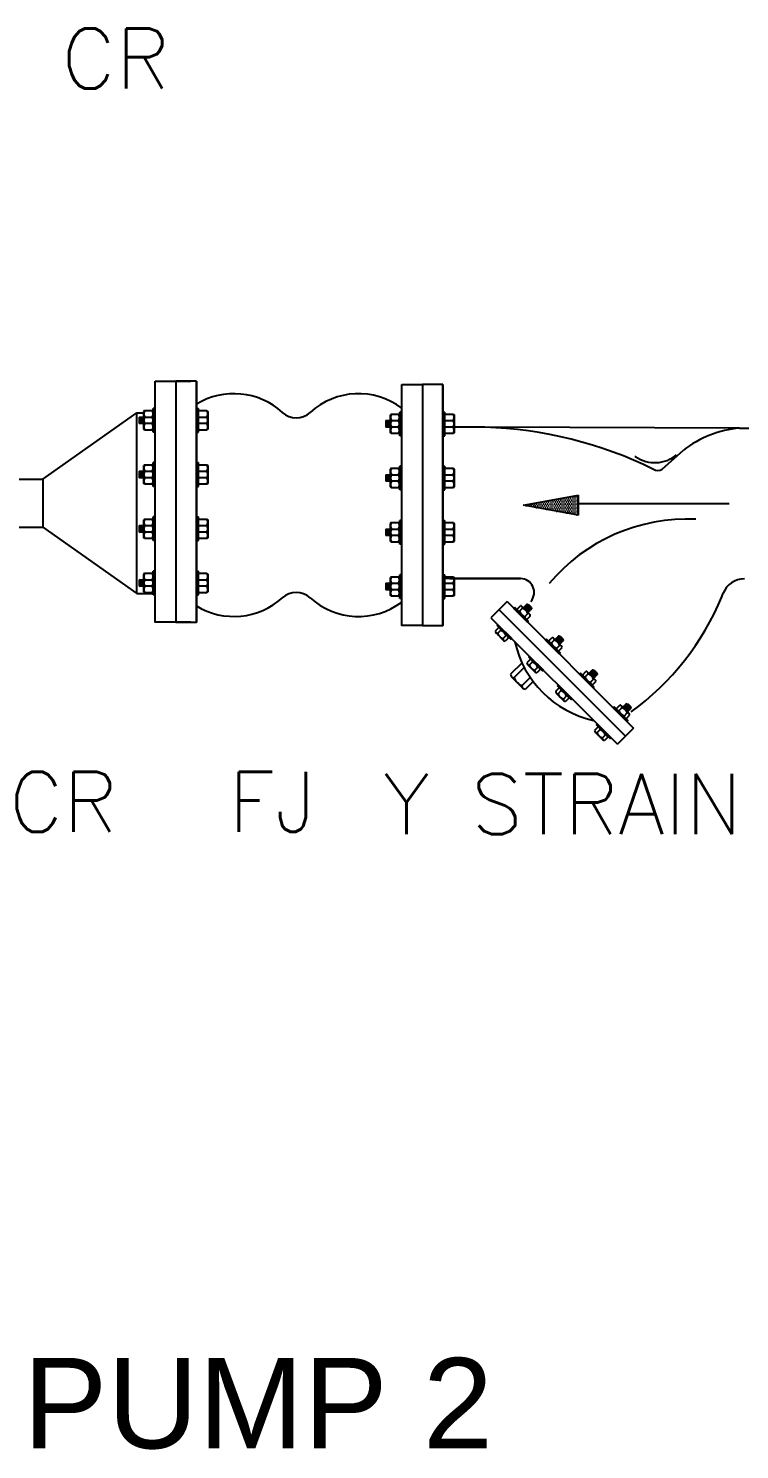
# Model space of a CAD drawing. Header units: inches. Extents: x 72601 to 92539, y -26779 to -15965.
# Drawn here: x 77033 to 77623, y -26285 to -25105 of the extents above; entities that cross this region are included whole.
import ezdxf

# ---------------------------------------------------------------- set-up
doc = ezdxf.new("R2010")
doc.units = ezdxf.units.IN
doc.header["$MEASUREMENT"] = 0
doc.layers.add('FENCE', color=1, linetype='Continuous')
doc.layers.add('M-X-BKGD', color=8, linetype='Continuous')
doc.styles.add('SIMS', font='simplex.shx')
doc.styles.get("Standard").update_dxf_attribs({"font": 'arial.ttf'})

msp = doc.modelspace()

# ---------------------------------------------------------------- hatches: boundary and pattern name
at = {"layer": 'M-X-BKGD'}
h = msp.add_hatch(dxfattribs=at)
h.set_pattern_fill('DOTS', color=256, scale=24.417891, angle=180, style=0)
h.set_pattern_definition([(360, (51501.9672, -7068.8624), (0.76305911, -1.526118215), [0, -1.526118215])])
h.paths.add_polyline_path([(77489.4, -25492.6), (77443.8, -25501), (77489.4, -25509.3)])

# ---------------------------------------------------------------- linework, layer by layer
for p, q in [((77142.8, -25398.1), (77167.5, -25398.1)), ((77172.2, -25398.1), (77172.2, -25438.1)), ((77172.2, -25398.1), (77172.2, -25408.1)), ((77376.8, -25401), (77376.8, -25441)), ((77376.8, -25401), (77376.8, -25411)), ((77172.2, -25408.1), (77172.2, -25453.1)), ((77376.8, -25411), (77376.8, -25456)), ((77044.7, -25479.3), (77122.8, -25424.5)), ((77122.8, -25574.3), (77122.8, -25424.5)), ((77122.8, -25424.5), (77128.6, -25424.5)), ((77124.8, -25427.9), (77124.8, -25433.3)), ((77342.7, -25581.4), (77342.7, -25420.5)), ((77172.2, -25438.1), (77172.2, -25478.1)), ((77329.4, -25430.8), (77329.4, -25436.2)), ((77376.8, -25441), (77376.8, -25481)), ((77411.5, -25436.3), (77378.4, -25436.3)), ((77623.1, -25437), (77411.5, -25436.3)), ((77623.1, -25437), (77687.6, -25437)), ((77172.2, -25453.1), (77172.2, -25498.1)), ((77376.8, -25456), (77376.8, -25501)), ((77536.9, -25460.9), (77536.2, -25460.9)), ((77558.7, -25471.1), (77576.4, -25455.3)), ((77124.8, -25472.9), (77124.8, -25478.3)), ((77329.4, -25475.8), (77329.4, -25481.2)), ((77004.7, -25479.3), (77044.7, -25479.3)), ((77044.7, -25479.3), (77044.7, -25519.3)), ((77172.2, -25478.1), (77172.2, -25518.1)), ((77376.8, -25481), (77376.8, -25521)), ((77172.2, -25498.1), (77172.2, -25543.1)), ((77443.8, -25501), (77489.4, -25492.6)), ((77489.4, -25509.3), (77489.4, -25492.6)), ((77489.4, -25499.5), (77614.4, -25499.5)), ((77376.8, -25501), (77376.8, -25546)), ((77489.4, -25509.3), (77443.8, -25501)), ((77004.7, -25519.3), (77044.7, -25519.3)), ((77044.7, -25519.3), (77122.8, -25574.3)), ((77124.8, -25517.9), (77124.8, -25523.3)), ((77172.2, -25518.1), (77172.2, -25558.1)), ((77329.4, -25520.8), (77329.4, -25526.2)), ((77376.8, -25521), (77376.8, -25561)), ((77172.2, -25543.1), (77172.2, -25588.1)), ((77376.8, -25546), (77376.8, -25591)), ((77172.2, -25558.1), (77172.2, -25598.1)), ((77124.8, -25562.9), (77124.8, -25568.3)), ((77329.4, -25565.8), (77329.4, -25571.2)), ((77376.8, -25561), (77376.8, -25601)), ((77441.2, -25562), (77378.4, -25562)), ((77382.5, -25562), (77441.2, -25562)), ((77122.8, -25574.3), (77136.3, -25574.3)), ((77430.1, -25581.1), (77416.7, -25594.5)), ((77430.1, -25581.1), (77535.1, -25686.1)), ((77446.3, -25583.2), (77446.8, -25583.3)), ((77446.3, -25583.2), (77446.3, -25583.8)), ((77446.8, -25583.3), (77448.2, -25583.6)), ((77446.8, -25583.3), (77450.6, -25587)), ((77608.3, -25577.1), (77609.5, -25574)), ((77172.2, -25588.1), (77172.2, -25598.1)), ((77376.8, -25591), (77376.8, -25601)), ((77416.7, -25594.5), (77521.7, -25699.4)), ((77423.4, -25587.8), (77528.3, -25692.8)), ((77438.4, -25587.2), (77441.1, -25584.5)), ((77443, -25586.4), (77440.3, -25589.1)), ((77442.4, -25585), (77448.8, -25591.4)), ((77443.5, -25586.2), (77443.9, -25586.2)), ((77443.8, -25585.6), (77443.9, -25586.2)), ((77443.8, -25585.6), (77444.4, -25585.7)), ((77443.9, -25586.2), (77447.6, -25589.6)), ((77444.3, -25585.2), (77444.9, -25585.2)), ((77444.3, -25585.2), (77444.4, -25585.7)), ((77444.4, -25585.7), (77448.1, -25589.2)), ((77444.7, -25593.6), (77447.4, -25590.9)), ((77444.8, -25584.7), (77445.3, -25584.8)), ((77444.8, -25584.7), (77444.9, -25585.2)), ((77444.9, -25585.2), (77448.6, -25588.7)), ((77445.3, -25584.2), (77445.3, -25584.8)), ((77445.3, -25584.2), (77445.9, -25584.2)), ((77445.3, -25584.8), (77449.1, -25588.2)), ((77445.8, -25583.7), (77445.9, -25584.2)), ((77445.8, -25583.7), (77446.3, -25583.8)), ((77445.9, -25584.2), (77449.6, -25587.7)), ((77446.3, -25583.8), (77450, -25587.2)), ((77446.7, -25595.5), (77449.4, -25592.8)), ((77448.2, -25589.7), (77447.6, -25589.6)), ((77447.7, -25590.2), (77447.6, -25589.6)), ((77447.7, -25590.2), (77447.6, -25590.2)), ((77448.7, -25589.2), (77448.1, -25589.2)), ((77448.2, -25589.7), (77448.1, -25589.2)), ((77450.4, -25585.9), (77448.2, -25583.6)), ((77448.7, -25589.2), (77448.6, -25588.7)), ((77449.2, -25588.8), (77448.6, -25588.7)), ((77449.6, -25588.3), (77449.1, -25588.2)), ((77449.2, -25588.8), (77449.1, -25588.2)), ((77450.1, -25587.8), (77449.6, -25587.7)), ((77449.6, -25588.3), (77449.6, -25587.7)), ((77450.6, -25587.3), (77450, -25587.2)), ((77450.1, -25587.8), (77450, -25587.2)), ((77450.6, -25587.3), (77450.4, -25585.9)), ((77167.5, -25598.1), (77142.8, -25598.1)), ((77423, -25602.8), (77420.3, -25605.5)), ((77420.8, -25606.8), (77427.2, -25613.2)), ((77422.2, -25607.5), (77424.9, -25604.7)), ((77429.3, -25609.2), (77426.6, -25611.9)), ((77431.2, -25611.1), (77428.5, -25613.8)), ((77464.7, -25613.6), (77467.4, -25610.8)), ((77469.4, -25612.8), (77466.7, -25615.5)), ((77468.7, -25611.4), (77475.1, -25617.8)), ((77469.9, -25612.5), (77470.2, -25612.5)), ((77470.2, -25612), (77470.2, -25612.5)), ((77470.2, -25612), (77470.7, -25612)), ((77470.2, -25612.5), (77474, -25616)), ((77470.6, -25611.5), (77471.2, -25611.6)), ((77470.6, -25611.5), (77470.7, -25612)), ((77470.7, -25612), (77474.4, -25615.5)), ((77471.1, -25611), (77471.7, -25611.1)), ((77471.1, -25611), (77471.2, -25611.6)), ((77471.1, -25619.9), (77473.8, -25617.2)), ((77471.2, -25611.6), (77474.9, -25615)), ((77471.6, -25610.5), (77471.7, -25611.1)), ((77471.6, -25610.5), (77472.2, -25610.6)), ((77471.7, -25611.1), (77475.4, -25614.5)), ((77472.1, -25610), (77472.2, -25610.6)), ((77472.1, -25610), (77472.7, -25610.1)), ((77472.2, -25610.6), (77475.9, -25614)), ((77472.6, -25609.5), (77473.1, -25609.6)), ((77472.6, -25609.5), (77472.7, -25610.1)), ((77472.7, -25610.1), (77476.4, -25613.6)), ((77473.1, -25609.6), (77474.5, -25610)), ((77473.1, -25609.6), (77476.9, -25613.4)), ((77474, -25616.5), (77473.9, -25616.5)), ((77474.5, -25616), (77474, -25616)), ((77474, -25616.5), (77474, -25616)), ((77475, -25615.6), (77474.4, -25615.5)), ((77474.5, -25616), (77474.4, -25615.5)), ((77476.7, -25612.2), (77474.5, -25610)), ((77475, -25615.6), (77474.9, -25615)), ((77475.5, -25615.1), (77474.9, -25615)), ((77476, -25614.6), (77475.4, -25614.5)), ((77475.5, -25615.1), (77475.4, -25614.5)), ((77476.4, -25614.1), (77475.9, -25614)), ((77476, -25614.6), (77475.9, -25614)), ((77476.9, -25613.6), (77476.4, -25613.6)), ((77476.4, -25614.1), (77476.4, -25613.6)), ((77476.9, -25613.6), (77476.7, -25612.2)), ((77449.3, -25629.2), (77446.6, -25631.9)), ((77473, -25621.8), (77475.7, -25619.1)), ((77442.5, -25631.8), (77432.9, -25641.4)), ((77435.8, -25644.3), (77444.4, -25635.7)), ((77447.1, -25633.2), (77453.5, -25639.6)), ((77448.5, -25633.8), (77451.2, -25631.1)), ((77455.6, -25635.5), (77452.9, -25638.2)), ((77457.6, -25637.4), (77454.9, -25640.1)), ((77492.9, -25641.7), (77495.6, -25639)), ((77497.5, -25640.9), (77494.8, -25643.6)), ((77496.9, -25639.5), (77503.3, -25645.9)), ((77498, -25640.6), (77498.4, -25640.7)), ((77498.3, -25640.1), (77498.4, -25640.7)), ((77498.3, -25640.1), (77498.9, -25640.2)), ((77498.4, -25640.7), (77502.1, -25644.1)), ((77498.8, -25639.6), (77499.3, -25639.7)), ((77498.8, -25639.6), (77498.9, -25640.2)), ((77498.9, -25640.2), (77502.6, -25643.6)), ((77499.3, -25639.2), (77499.8, -25639.2)), ((77499.3, -25639.2), (77499.3, -25639.7)), ((77499.3, -25639.7), (77503.1, -25643.2)), ((77499.7, -25638.6), (77499.8, -25639.2)), ((77499.7, -25638.6), (77500.3, -25638.7)), ((77499.8, -25639.2), (77503.6, -25642.7)), ((77500.3, -25638.2), (77500.3, -25638.7)), ((77500.3, -25638.2), (77500.8, -25638.2)), ((77500.3, -25638.7), (77504, -25642.2)), ((77500.7, -25637.7), (77501.3, -25637.8)), ((77500.7, -25637.7), (77500.8, -25638.2)), ((77500.8, -25638.2), (77504.5, -25641.7)), ((77501.3, -25637.8), (77502.6, -25638.1)), ((77501.3, -25637.8), (77505, -25641.5)), ((77504.9, -25640.4), (77502.6, -25638.1)), ((77504.6, -25642.3), (77504, -25642.2)), ((77504.1, -25642.7), (77504, -25642.2)), ((77505.1, -25641.8), (77504.5, -25641.7)), ((77504.6, -25642.3), (77504.5, -25641.7)), ((77505.1, -25641.8), (77504.9, -25640.4)), ((77433.7, -25643.4), (77443.3, -25653)), ((77449.3, -25644), (77442.4, -25650.9)), ((77451.8, -25647.4), (77445.3, -25653.8)), ((77473.1, -25653), (77470.4, -25655.7)), ((77499.2, -25648), (77501.9, -25645.3)), ((77501.1, -25650), (77503.8, -25647.3)), ((77502.2, -25644.7), (77502, -25644.7)), ((77502.7, -25644.2), (77502.1, -25644.1)), ((77502.2, -25644.7), (77502.1, -25644.1)), ((77503.1, -25643.7), (77502.6, -25643.6)), ((77502.7, -25644.2), (77502.6, -25643.6)), ((77503.1, -25643.7), (77503.1, -25643.2)), ((77503.6, -25643.2), (77503.1, -25643.2)), ((77504.1, -25642.7), (77503.6, -25642.7)), ((77503.6, -25643.2), (77503.6, -25642.7)), ((77470.9, -25657), (77477.3, -25663.4)), ((77472.4, -25657.6), (77475.1, -25654.9)), ((77479.5, -25659.3), (77476.8, -25662)), ((77481.4, -25661.2), (77478.7, -25663.9)), ((77528.7, -25665.7), (77528.8, -25666.2)), ((77528.7, -25665.7), (77529.3, -25665.8)), ((77529.3, -25665.8), (77530.7, -25666.1)), ((77529.3, -25665.8), (77533, -25669.5)), ((77520.9, -25669.7), (77523.6, -25667)), ((77525.5, -25668.9), (77522.8, -25671.6)), ((77524.9, -25667.5), (77531.3, -25673.9)), ((77526, -25668.6), (77526.4, -25668.7)), ((77526.3, -25668.1), (77526.9, -25668.2)), ((77526.3, -25668.1), (77526.4, -25668.7)), ((77526.4, -25668.7), (77530.1, -25672.1)), ((77526.8, -25667.6), (77526.9, -25668.2)), ((77526.8, -25667.6), (77527.3, -25667.7)), ((77526.9, -25668.2), (77530.6, -25671.6)), ((77527.2, -25676), (77529.9, -25673.3)), ((77527.3, -25667.2), (77527.3, -25667.7)), ((77527.3, -25667.2), (77527.8, -25667.2)), ((77527.3, -25667.7), (77531.1, -25671.2)), ((77527.7, -25666.6), (77528.3, -25666.7)), ((77527.7, -25666.6), (77527.8, -25667.2)), ((77527.8, -25667.2), (77531.6, -25670.7)), ((77528.3, -25666.2), (77528.3, -25666.7)), ((77528.3, -25666.2), (77528.8, -25666.2)), ((77528.3, -25666.7), (77532, -25670.2)), ((77528.8, -25666.2), (77532.5, -25669.7)), ((77529.1, -25678), (77531.8, -25675.3)), ((77530.2, -25672.7), (77530, -25672.7)), ((77530.2, -25672.7), (77530.1, -25672.1)), ((77530.7, -25672.2), (77530.1, -25672.1)), ((77530.7, -25672.2), (77530.6, -25671.6)), ((77531.1, -25671.7), (77530.6, -25671.6)), ((77532.9, -25668.4), (77530.7, -25666.1)), ((77531.6, -25671.2), (77531.1, -25671.2)), ((77531.1, -25671.7), (77531.1, -25671.2)), ((77531.6, -25671.2), (77531.6, -25670.7)), ((77532.1, -25670.7), (77531.6, -25670.7)), ((77532.1, -25670.7), (77532, -25670.2)), ((77532.6, -25670.3), (77532, -25670.2)), ((77532.6, -25670.3), (77532.5, -25669.7)), ((77533.1, -25669.8), (77532.5, -25669.7)), ((77533.1, -25669.8), (77532.9, -25668.4)), ((77505.5, -25685.3), (77502.7, -25688)), ((77503.3, -25689.3), (77509.7, -25695.7)), ((77504.7, -25689.9), (77507.4, -25687.2)), ((77535.1, -25686.1), (77521.7, -25699.4)), ((77511.8, -25691.6), (77509.1, -25694.3)), ((77513.7, -25693.6), (77511, -25696.3))]:
    msp.add_line(p, q, dxfattribs=at)
at = {"layer": 'M-X-BKGD', "linetype": 'Continuous'}
for p, q in [((77155.1, -25398.1), (77155.1, -25598.1)), ((77124.8, -25427.9), (77128.6, -25427.9)), ((77129.2, -25422.5), (77128.6, -25423.2)), ((77128.6, -25438), (77128.6, -25423.2)), ((77129.2, -25422.5), (77135.7, -25422.5)), ((77129.9, -25427.9), (77135, -25427.9)), ((77135.7, -25422.5), (77136.3, -25423.2)), ((77136.3, -25440.4), (77136.3, -25420.7)), ((77138.1, -25420.7), (77136.3, -25420.7)), ((77136.3, -25423.2), (77136.3, -25438)), ((77172.2, -25420.7), (77173.9, -25420.7)), ((77173.9, -25440.4), (77173.9, -25420.7)), ((77174.6, -25422.5), (77173.9, -25423.2)), ((77173.9, -25427.9), (77180.4, -25427.9)), ((77174.6, -25422.5), (77181, -25422.5)), ((77181, -25422.5), (77181.7, -25423.2)), ((77181.7, -25423.2), (77181.7, -25438)), ((77333.9, -25425.4), (77333.2, -25426.1)), ((77333.2, -25440.9), (77333.2, -25426.1)), ((77333.9, -25425.4), (77340.3, -25425.4)), ((77340.3, -25425.4), (77341, -25426.1)), ((77341, -25443.4), (77341, -25423.7)), ((77342.7, -25423.7), (77341, -25423.7)), ((77341, -25426.1), (77341, -25440.9)), ((77376.8, -25423.7), (77378.5, -25423.7)), ((77378.5, -25443.4), (77378.5, -25423.7)), ((77379.2, -25425.4), (77378.5, -25426.1)), ((77379.2, -25425.4), (77385.6, -25425.4)), ((77385.6, -25425.4), (77386.3, -25426.1)), ((77386.3, -25426.1), (77386.3, -25440.9)), ((77128.6, -25433.3), (77124.8, -25433.3)), ((77129.2, -25438.7), (77128.6, -25438)), ((77135.7, -25438.7), (77129.2, -25438.7)), ((77135, -25433.3), (77129.9, -25433.3)), ((77136.3, -25438), (77135.7, -25438.7)), ((77138.1, -25440.4), (77136.3, -25440.4)), ((77172.2, -25440.4), (77173.9, -25440.4)), ((77180.4, -25433.3), (77173.9, -25433.3)), ((77174.6, -25438.7), (77173.9, -25438)), ((77181, -25438.7), (77174.6, -25438.7)), ((77181.7, -25438), (77181, -25438.7)), ((77329.4, -25430.8), (77333.2, -25430.8)), ((77333.2, -25436.2), (77329.4, -25436.2)), ((77333.9, -25441.6), (77333.2, -25440.9)), ((77340.3, -25441.6), (77333.9, -25441.6)), ((77334.5, -25430.8), (77339.6, -25430.8)), ((77339.6, -25436.2), (77334.5, -25436.2)), ((77341, -25440.9), (77340.3, -25441.6)), ((77378.5, -25430.8), (77385, -25430.8)), ((77385, -25436.2), (77378.5, -25436.2)), ((77379.2, -25441.6), (77378.5, -25440.9)), ((77385.6, -25441.6), (77379.2, -25441.6)), ((77386.3, -25440.9), (77385.6, -25441.6)), ((77342.7, -25443.4), (77341, -25443.4)), ((77376.8, -25443.4), (77378.5, -25443.4)), ((77124.8, -25472.9), (77128.6, -25472.9)), ((77129.2, -25467.5), (77128.6, -25468.2)), ((77128.6, -25483), (77128.6, -25468.2)), ((77129.2, -25467.5), (77135.7, -25467.5)), ((77129.9, -25472.9), (77135, -25472.9)), ((77135.7, -25467.5), (77136.3, -25468.2)), ((77136.3, -25485.4), (77136.3, -25465.7)), ((77138.1, -25465.7), (77136.3, -25465.7)), ((77136.3, -25468.2), (77136.3, -25483)), ((77172.2, -25465.7), (77173.9, -25465.7)), ((77173.9, -25485.4), (77173.9, -25465.7)), ((77174.6, -25467.5), (77173.9, -25468.2)), ((77173.9, -25472.9), (77180.4, -25472.9)), ((77174.6, -25467.5), (77181, -25467.5)), ((77181, -25467.5), (77181.7, -25468.2)), ((77181.7, -25468.2), (77181.7, -25483)), ((77329.4, -25475.8), (77333.2, -25475.8)), ((77333.9, -25470.4), (77333.2, -25471.1)), ((77333.2, -25485.9), (77333.2, -25471.1)), ((77333.9, -25470.4), (77340.3, -25470.4)), ((77334.5, -25475.8), (77339.6, -25475.8)), ((77340.3, -25470.4), (77341, -25471.1)), ((77341, -25488.4), (77341, -25468.7)), ((77342.7, -25468.7), (77341, -25468.7)), ((77341, -25471.1), (77341, -25485.9)), ((77376.8, -25468.7), (77378.5, -25468.7)), ((77378.5, -25488.4), (77378.5, -25468.7)), ((77379.2, -25470.4), (77378.5, -25471.1)), ((77378.5, -25475.8), (77385, -25475.8)), ((77379.2, -25470.4), (77385.6, -25470.4)), ((77385.6, -25470.4), (77386.3, -25471.1)), ((77386.3, -25471.1), (77386.3, -25485.9)), ((77128.6, -25478.3), (77124.8, -25478.3)), ((77129.2, -25483.7), (77128.6, -25483)), ((77135.7, -25483.7), (77129.2, -25483.7)), ((77135, -25478.3), (77129.9, -25478.3)), ((77136.3, -25483), (77135.7, -25483.7)), ((77138.1, -25485.4), (77136.3, -25485.4)), ((77172.2, -25485.4), (77173.9, -25485.4)), ((77180.4, -25478.3), (77173.9, -25478.3)), ((77174.6, -25483.7), (77173.9, -25483)), ((77181, -25483.7), (77174.6, -25483.7)), ((77181.7, -25483), (77181, -25483.7)), ((77333.2, -25481.2), (77329.4, -25481.2)), ((77333.9, -25486.6), (77333.2, -25485.9)), ((77340.3, -25486.6), (77333.9, -25486.6)), ((77339.6, -25481.2), (77334.5, -25481.2)), ((77341, -25485.9), (77340.3, -25486.6)), ((77342.7, -25488.4), (77341, -25488.4)), ((77376.8, -25488.4), (77378.5, -25488.4)), ((77385, -25481.2), (77378.5, -25481.2)), ((77379.2, -25486.6), (77378.5, -25485.9)), ((77385.6, -25486.6), (77379.2, -25486.6)), ((77386.3, -25485.9), (77385.6, -25486.6)), ((77129.2, -25512.5), (77128.6, -25513.2)), ((77129.2, -25512.5), (77135.7, -25512.5)), ((77135.7, -25512.5), (77136.3, -25513.2)), ((77136.3, -25530.4), (77136.3, -25510.7)), ((77138.1, -25510.7), (77136.3, -25510.7)), ((77172.2, -25510.7), (77173.9, -25510.7)), ((77173.9, -25530.4), (77173.9, -25510.7)), ((77174.6, -25512.5), (77173.9, -25513.2)), ((77174.6, -25512.5), (77181, -25512.5)), ((77181, -25512.5), (77181.7, -25513.2)), ((77124.8, -25517.9), (77128.6, -25517.9)), ((77128.6, -25523.3), (77124.8, -25523.3)), ((77128.6, -25528), (77128.6, -25513.2)), ((77129.9, -25517.9), (77135, -25517.9)), ((77135, -25523.3), (77129.9, -25523.3)), ((77136.3, -25513.2), (77136.3, -25528)), ((77173.9, -25517.9), (77180.4, -25517.9)), ((77180.4, -25523.3), (77173.9, -25523.3)), ((77181.7, -25513.2), (77181.7, -25528)), ((77329.4, -25520.8), (77333.2, -25520.8)), ((77333.9, -25515.4), (77333.2, -25516.1)), ((77333.2, -25530.9), (77333.2, -25516.1)), ((77333.9, -25515.4), (77340.3, -25515.4)), ((77334.5, -25520.8), (77339.6, -25520.8)), ((77340.3, -25515.4), (77341, -25516.1)), ((77341, -25533.4), (77341, -25513.7)), ((77342.7, -25513.7), (77341, -25513.7)), ((77341, -25516.1), (77341, -25530.9)), ((77376.8, -25513.7), (77378.5, -25513.7)), ((77378.5, -25533.4), (77378.5, -25513.7)), ((77379.2, -25515.4), (77378.5, -25516.1)), ((77378.5, -25520.8), (77385, -25520.8)), ((77379.2, -25515.4), (77385.6, -25515.4)), ((77385.6, -25515.4), (77386.3, -25516.1)), ((77386.3, -25516.1), (77386.3, -25530.9)), ((77129.2, -25528.7), (77128.6, -25528)), ((77135.7, -25528.7), (77129.2, -25528.7)), ((77136.3, -25528), (77135.7, -25528.7)), ((77138.1, -25530.4), (77136.3, -25530.4)), ((77172.2, -25530.4), (77173.9, -25530.4)), ((77174.6, -25528.7), (77173.9, -25528)), ((77181, -25528.7), (77174.6, -25528.7)), ((77181.7, -25528), (77181, -25528.7)), ((77333.2, -25526.2), (77329.4, -25526.2)), ((77333.9, -25531.6), (77333.2, -25530.9)), ((77340.3, -25531.6), (77333.9, -25531.6)), ((77339.6, -25526.2), (77334.5, -25526.2)), ((77341, -25530.9), (77340.3, -25531.6)), ((77342.7, -25533.4), (77341, -25533.4)), ((77376.8, -25533.4), (77378.5, -25533.4)), ((77385, -25526.2), (77378.5, -25526.2)), ((77379.2, -25531.6), (77378.5, -25530.9)), ((77385.6, -25531.6), (77379.2, -25531.6)), ((77386.3, -25530.9), (77385.6, -25531.6)), ((77129.2, -25557.5), (77128.6, -25558.2)), ((77128.6, -25573), (77128.6, -25558.2)), ((77129.2, -25557.5), (77135.7, -25557.5)), ((77135.7, -25557.5), (77136.3, -25558.2)), ((77136.3, -25575.4), (77136.3, -25555.7)), ((77138.1, -25555.7), (77136.3, -25555.7)), ((77136.3, -25558.2), (77136.3, -25573)), ((77172.2, -25555.7), (77173.9, -25555.7)), ((77173.9, -25575.4), (77173.9, -25555.7)), ((77174.6, -25557.5), (77173.9, -25558.2)), ((77174.6, -25557.5), (77181, -25557.5)), ((77181, -25557.5), (77181.7, -25558.2)), ((77181.7, -25558.2), (77181.7, -25573)), ((77341, -25578.4), (77341, -25558.7)), ((77342.7, -25558.7), (77341, -25558.7)), ((77376.8, -25558.7), (77378.5, -25558.7)), ((77378.5, -25578.4), (77378.5, -25558.7)), ((77124.8, -25562.9), (77128.6, -25562.9)), ((77128.6, -25568.3), (77124.8, -25568.3)), ((77129.9, -25562.9), (77135, -25562.9)), ((77135, -25568.3), (77129.9, -25568.3)), ((77173.9, -25562.9), (77180.4, -25562.9)), ((77180.4, -25568.3), (77173.9, -25568.3)), ((77329.4, -25565.8), (77333.2, -25565.8)), ((77333.2, -25571.2), (77329.4, -25571.2)), ((77333.9, -25560.4), (77333.2, -25561.1)), ((77333.2, -25575.9), (77333.2, -25561.1)), ((77333.9, -25560.4), (77340.3, -25560.4)), ((77334.5, -25565.8), (77339.6, -25565.8)), ((77339.6, -25571.2), (77334.5, -25571.2)), ((77340.3, -25560.4), (77341, -25561.1)), ((77341, -25561.1), (77341, -25575.9)), ((77379.2, -25560.4), (77378.5, -25561.1)), ((77378.5, -25565.8), (77385, -25565.8)), ((77385, -25571.2), (77378.5, -25571.2)), ((77379.2, -25560.4), (77385.6, -25560.4)), ((77385.6, -25560.4), (77386.3, -25561.1)), ((77386.3, -25561.1), (77386.3, -25575.9)), ((77129.2, -25573.7), (77128.6, -25573)), ((77135.7, -25573.7), (77129.2, -25573.7)), ((77136.3, -25573), (77135.7, -25573.7)), ((77138.1, -25575.4), (77136.3, -25575.4)), ((77172.2, -25575.4), (77173.9, -25575.4)), ((77174.6, -25573.7), (77173.9, -25573)), ((77181, -25573.7), (77174.6, -25573.7)), ((77181.7, -25573), (77181, -25573.7)), ((77333.9, -25576.6), (77333.2, -25575.9)), ((77340.3, -25576.6), (77333.9, -25576.6)), ((77341, -25575.9), (77340.3, -25576.6)), ((77342.7, -25578.4), (77341, -25578.4)), ((77376.8, -25578.4), (77378.5, -25578.4)), ((77379.2, -25576.6), (77378.5, -25575.9)), ((77385.6, -25576.6), (77379.2, -25576.6)), ((77386.3, -25575.9), (77385.6, -25576.6))]:
    msp.add_line(p, q, dxfattribs=at)
at = {"layer": 'M-X-BKGD'}
for points in [[(77138.1, -25398.1), (77155.1, -25398.1), (77155.1, -25598), (77138.1, -25598)], [(77172.2, -25398.1), (77155.1, -25398.1), (77155.1, -25598), (77172.2, -25598)], [(77342.7, -25401), (77359.8, -25401), (77359.8, -25600.9), (77342.7, -25600.9)], [(77342.7, -25401), (77359.8, -25401), (77359.8, -25600.9), (77342.7, -25600.9)], [(77376.8, -25401), (77359.8, -25401), (77359.8, -25600.9), (77376.8, -25600.9)], [(77376.8, -25401), (77359.8, -25401), (77359.8, -25600.9), (77376.8, -25600.9)], [(77436.4, -25586), (77435.7, -25586.7), (77447.1, -25598), (77447.7, -25597.4)], [(77421.8, -25600.8), (77422.4, -25600.2), (77433.8, -25611.5), (77433.1, -25612.2)], [(77462.7, -25612.3), (77462.1, -25613), (77473.4, -25624.3), (77474.1, -25623.7)], [(77448.1, -25627.1), (77448.8, -25626.5), (77460.1, -25637.8), (77459.4, -25638.5)], [(77490.9, -25640.5), (77490.2, -25641.2), (77501.5, -25652.5), (77502.2, -25651.8)], [(77471.9, -25651), (77472.6, -25650.3), (77483.9, -25661.7), (77483.3, -25662.3)], [(77518.9, -25668.5), (77518.2, -25669.2), (77529.5, -25680.5), (77530.2, -25679.8)], [(77504.2, -25683.3), (77504.9, -25682.6), (77516.3, -25694), (77515.6, -25694.6)]]:
    msp.add_lwpolyline(points, close=True, dxfattribs=at)
at = {"layer": 'M-X-BKGD', "linetype": 'Continuous'}
for centre, radius, start, end in [((77203.4, -25468.2), 59.7, 47.6861, 121.5219), ((77306.8, -25468.2), 59.7, 53.0328, 132.3139), ((77138.4, -25428.3), 12.8, 178.1407, 202.6587), ((77138.4, -25428.3), 12.2, 178.1407, 203.9319), ((77138.4, -25428.3), 11.5, 178.1407, 205.3626), ((77138.4, -25428.3), 10.9, 178.1407, 205.6381), ((77138.4, -25428.3), 10.2, 178.1407, 196.5975), ((77132.1, -25425.2), 3.48, 129.3849, 230.6151), ((77132.1, -25430.6), 3.48, 129.3849, 230.6151), ((77132.8, -25425.2), 3.48, 309.3849, 50.6151), ((77132.8, -25430.6), 3.48, 309.3849, 50.6151), ((77178.2, -25425.2), 3.48, 309.3849, 50.6151), ((77178.2, -25430.6), 3.48, 309.3849, 50.6151), ((77255.1, -25410.7), 17.7, 229.1589, 310.8411), ((77336.7, -25428.1), 3.48, 129.3849, 230.6151), ((77337.4, -25428.1), 3.48, 309.3849, 50.6151), ((77382.8, -25428.1), 3.48, 309.3849, 50.6151), ((77132.1, -25436), 3.48, 129.3849, 230.6151), ((77132.8, -25436), 3.48, 309.3849, 50.6151), ((77178.2, -25436), 3.48, 309.3849, 50.6151), ((77343, -25431.3), 12.8, 178.1407, 202.6587), ((77343, -25431.3), 12.2, 178.1407, 203.9319), ((77343, -25431.3), 11.5, 178.1407, 205.3626), ((77343, -25431.3), 10.9, 178.1407, 205.6381), ((77343, -25431.3), 10.2, 178.1407, 196.5975), ((77336.7, -25433.5), 3.48, 129.3849, 230.6151), ((77336.7, -25438.9), 3.48, 129.3849, 230.6151), ((77337.4, -25433.5), 3.48, 309.3849, 50.6151), ((77337.4, -25438.9), 3.48, 309.3849, 50.6151), ((77382.8, -25433.5), 3.48, 309.3849, 50.6151), ((77382.8, -25438.9), 3.48, 309.3849, 50.6151), ((77138.4, -25473.3), 12.8, 178.1407, 202.6587), ((77138.4, -25473.3), 12.2, 178.1407, 203.9319), ((77138.4, -25473.3), 11.5, 178.1407, 205.3626), ((77138.4, -25473.3), 10.9, 178.1407, 205.6381), ((77138.4, -25473.3), 10.2, 178.1407, 196.5975), ((77132.1, -25470.2), 3.48, 129.3849, 230.6151), ((77132.1, -25475.6), 3.48, 129.3849, 230.6151), ((77132.8, -25470.2), 3.48, 309.3849, 50.6151), ((77132.8, -25475.6), 3.48, 309.3849, 50.6151), ((77178.2, -25470.2), 3.48, 309.3849, 50.6151), ((77178.2, -25475.6), 3.48, 309.3849, 50.6151), ((77343, -25476.3), 12.8, 178.1407, 202.6587), ((77343, -25476.3), 12.2, 178.1407, 203.9319), ((77343, -25476.3), 11.5, 178.1407, 205.3626), ((77343, -25476.3), 10.9, 178.1407, 205.6381), ((77343, -25476.3), 10.2, 178.1407, 196.5975), ((77336.7, -25473.1), 3.48, 129.3849, 230.6151), ((77336.7, -25478.5), 3.48, 129.3849, 230.6151), ((77337.4, -25473.1), 3.48, 309.3849, 50.6151), ((77337.4, -25478.5), 3.48, 309.3849, 50.6151), ((77382.8, -25473.1), 3.48, 309.3849, 50.6151), ((77382.8, -25478.5), 3.48, 309.3849, 50.6151), ((77132.1, -25481), 3.48, 129.3849, 230.6151), ((77132.8, -25481), 3.48, 309.3849, 50.6151), ((77178.2, -25481), 3.48, 309.3849, 50.6151), ((77336.7, -25483.9), 3.48, 129.3849, 230.6151), ((77337.4, -25483.9), 3.48, 309.3849, 50.6151), ((77382.8, -25483.9), 3.48, 309.3849, 50.6151), ((77132.1, -25515.2), 3.48, 129.3849, 230.6151), ((77132.8, -25515.2), 3.48, 309.3849, 50.6151), ((77178.2, -25515.2), 3.48, 309.3849, 50.6151), ((77138.4, -25518.3), 12.8, 178.1407, 202.6587), ((77138.4, -25518.3), 12.2, 178.1407, 203.9319), ((77138.4, -25518.3), 11.5, 178.1407, 205.3626), ((77138.4, -25518.3), 10.9, 178.1407, 205.6381), ((77138.4, -25518.3), 10.2, 178.1407, 196.5975), ((77132.1, -25520.6), 3.48, 129.3849, 230.6151), ((77132.1, -25526), 3.48, 129.3849, 230.6151), ((77132.8, -25520.6), 3.48, 309.3849, 50.6151), ((77132.8, -25526), 3.48, 309.3849, 50.6151), ((77178.2, -25520.6), 3.48, 309.3849, 50.6151), ((77178.2, -25526), 3.48, 309.3849, 50.6151), ((77343, -25521.3), 12.8, 178.1407, 202.6587), ((77343, -25521.3), 12.2, 178.1407, 203.9319), ((77343, -25521.3), 11.5, 178.1407, 205.3626), ((77343, -25521.3), 10.9, 178.1407, 205.6381), ((77343, -25521.3), 10.2, 178.1407, 196.5975), ((77336.7, -25518.1), 3.48, 129.3849, 230.6151), ((77336.7, -25523.5), 3.48, 129.3849, 230.6151), ((77337.4, -25518.1), 3.48, 309.3849, 50.6151), ((77337.4, -25523.5), 3.48, 309.3849, 50.6151), ((77382.8, -25518.1), 3.48, 309.3849, 50.6151), ((77382.8, -25523.5), 3.48, 309.3849, 50.6151), ((77336.7, -25528.9), 3.48, 129.3849, 230.6151), ((77337.4, -25528.9), 3.48, 309.3849, 50.6151), ((77382.8, -25528.9), 3.48, 309.3849, 50.6151), ((77132.1, -25560.2), 3.48, 129.3849, 230.6151), ((77132.8, -25560.2), 3.48, 309.3849, 50.6151), ((77178.2, -25560.2), 3.48, 309.3849, 50.6151), ((77138.4, -25563.3), 12.8, 178.1407, 202.6587), ((77138.4, -25563.3), 12.2, 178.1407, 203.9319), ((77138.4, -25563.3), 11.5, 178.1407, 205.3626), ((77138.4, -25563.3), 10.9, 178.1407, 205.6381), ((77138.4, -25563.3), 10.2, 178.1407, 196.5975), ((77132.1, -25565.6), 3.48, 129.3849, 230.6151), ((77132.1, -25571), 3.48, 129.3849, 230.6151), ((77132.8, -25565.6), 3.48, 309.3849, 50.6151), ((77132.8, -25571), 3.48, 309.3849, 50.6151), ((77178.2, -25565.6), 3.48, 309.3849, 50.6151), ((77178.2, -25571), 3.48, 309.3849, 50.6151), ((77343, -25566.3), 12.8, 178.1407, 202.6587), ((77343, -25566.3), 12.2, 178.1407, 203.9319), ((77343, -25566.3), 11.5, 178.1407, 205.3626), ((77343, -25566.3), 10.9, 178.1407, 205.6381), ((77343, -25566.3), 10.2, 178.1407, 196.5975), ((77336.7, -25563.1), 3.48, 129.3849, 230.6151), ((77336.7, -25568.5), 3.48, 129.3849, 230.6151), ((77336.7, -25573.9), 3.48, 129.3849, 230.6151), ((77337.4, -25563.1), 3.48, 309.3849, 50.6151), ((77337.4, -25568.5), 3.48, 309.3849, 50.6151), ((77337.4, -25573.9), 3.48, 309.3849, 50.6151), ((77382.8, -25563.1), 3.48, 309.3849, 50.6151), ((77382.8, -25568.5), 3.48, 309.3849, 50.6151), ((77382.8, -25573.9), 3.48, 309.3849, 50.6151), ((77203.4, -25533.7), 59.7, 238.4781, 312.3139), ((77255.1, -25591.2), 17.7, 49.1589, 130.8411), ((77306.8, -25533.7), 59.7, 227.6861, 306.9672)]:
    msp.add_arc(centre, radius, start, end, dxfattribs=at)
at = {"layer": 'M-X-BKGD'}
for centre, radius, start, end in [((77400.9, -25777.4), 341.2, 63.7892, 88.2173), ((77631.4, -25527), 90.3, 95.2851, 127.5216), ((77552.7, -25436.9), 28.8, 236.5561, 308.9458), ((77555.1, -25465.8), 6.44, 237.2977, 304.4198), ((77579.6, -25662.2), 149.6, 87.3006, 140.0419), ((77441.2, -25573.4), 11.4, 319.2076, 90), ((77627.1, -25581), 18.9, 90, 158.588), ((77400.9, -25491.3), 224.4, 306.1233, 337.54), ((77440.3, -25587.2), 1.92, 179.9141, 270.0859), ((77448.4, -25585.5), 8.83, 204.2913, 245.7087), ((77441.1, -25586.4), 1.92, 359.9141, 90.0859), ((77439.4, -25594.5), 8.83, 24.2913, 65.7087), ((77446.7, -25593.6), 1.93, 180.0088, 269.9912), ((77447.4, -25592.8), 1.93, 0.0088, 89.9912), ((77422.2, -25605.5), 1.92, 179.9141, 270.0859), ((77423, -25604.7), 1.92, 359.9141, 90.0859), ((77421.3, -25612.8), 8.83, 24.2913, 65.7087), ((77430.2, -25603.8), 8.83, 204.2913, 245.7087), ((77428.5, -25611.9), 1.93, 180.0088, 269.9912), ((77429.3, -25611.1), 1.93, 0.0088, 89.9912), ((77520.2, -25596), 85.6, 192.3609, 257.6391), ((77466.7, -25613.6), 1.92, 179.9141, 270.0859), ((77474.7, -25611.8), 8.83, 204.2913, 245.7087), ((77467.4, -25612.8), 1.92, 359.9141, 90.0859), ((77465.7, -25620.8), 8.83, 24.2913, 65.7087), ((77473.8, -25619.1), 1.93, 0.0088, 89.9912), ((77449.3, -25631.1), 1.92, 359.9141, 90.0859), ((77473, -25619.9), 1.93, 180.0088, 269.9912), ((77435.8, -25641.4), 2.89, 179.9141, 270.0859), ((77448.5, -25631.9), 1.92, 179.9141, 270.0859), ((77456.6, -25630.1), 8.83, 204.2913, 245.7087), ((77447.6, -25639.1), 8.83, 24.2913, 65.7087), ((77454.9, -25638.2), 1.93, 180.0088, 269.9912), ((77455.6, -25637.4), 1.93, 0.0088, 89.9912), ((77494.8, -25641.7), 1.92, 179.9141, 270.0859), ((77495.6, -25640.9), 1.92, 359.9141, 90.0859), ((77493.9, -25649), 8.83, 24.2913, 65.7087), ((77447.9, -25638.9), 13.2, 204.2913, 245.7087), ((77445.3, -25650.9), 2.89, 180.0088, 269.9912), ((77473.1, -25654.9), 1.92, 359.9141, 90.0859), ((77502.8, -25640), 8.83, 204.2913, 245.7087), ((77501.1, -25648), 1.93, 180.0088, 269.9912), ((77501.9, -25647.3), 1.93, 0.0088, 89.9912), ((77472.4, -25655.7), 1.92, 179.9141, 270.0859), ((77480.4, -25654), 8.83, 204.2913, 245.7087), ((77471.4, -25663), 8.83, 24.2913, 65.7087), ((77478.7, -25662), 1.93, 180.0088, 269.9912), ((77479.5, -25661.2), 1.93, 0.0088, 89.9912), ((77522.8, -25669.7), 1.92, 179.9141, 270.0859), ((77530.8, -25668), 8.83, 204.2913, 245.7087), ((77523.6, -25668.9), 1.92, 359.9141, 90.0859), ((77521.9, -25677), 8.83, 24.2913, 65.7087), ((77529.1, -25676), 1.93, 180.0088, 269.9912), ((77529.9, -25675.3), 1.93, 0.0088, 89.9912), ((77504.7, -25688), 1.92, 179.9141, 270.0859), ((77505.5, -25687.2), 1.92, 359.9141, 90.0859), ((77503.7, -25695.3), 8.83, 24.2913, 65.7087), ((77512.7, -25686.3), 8.83, 204.2913, 245.7087), ((77511.8, -25693.6), 1.93, 0.0088, 89.9912)]:
    msp.add_arc(centre, radius, start, end, dxfattribs=at)
at = {"layer": 'M-X-BKGD', "color": 77}
msp.add_arc((77511, -25694.3), 1.93, 180.0088, 269.9912, dxfattribs=at)

# ---------------------------------------------------------------- texts
at = {"color": 3, "insert": (75875.7, -26208.8), "char_height": 75, "attachment_point": 1}
msp.add_mtext_dynamic_manual_height_columns('SOUTHVALE SERVICE PUMP 2', width=2703.747, gutter_width=1, heights=[0], dxfattribs=at)
at = {"layer": 'FENCE', "color": 3, "char_height": 50, "attachment_point": 1, "style": 'SIMS'}
for s, insert, width in [('\\A1;CR', (77060.2, -25105.3, -422.2), 249.05), ('\\A1;CR', (77016.7, -25722.2, -422.2), 249.05), ('\\A1;FJ', (77198.8, -25722.2, -422.2), 249.05), ('\\A1;Y STRAINER', (77327.4, -25724.1, -422.2), 468.394)]:
    msp.add_mtext(s, dxfattribs=dict(at, insert=insert, width=width))

doc.saveas('drawing.dxf')
